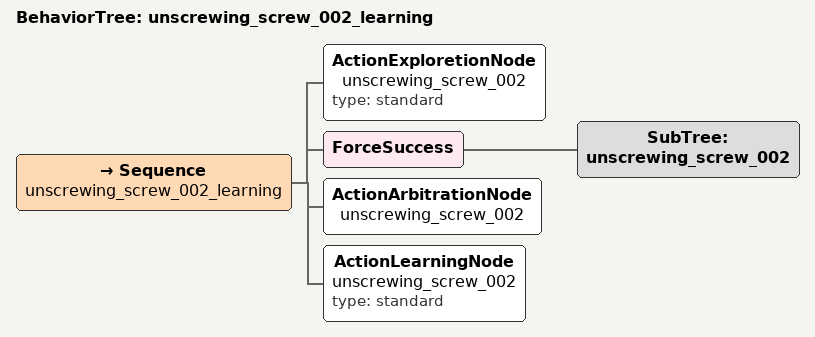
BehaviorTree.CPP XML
<?xml version="1.0"?>
<root BTCPP_format="4">
  <BehaviorTree ID="unscrewing_screw_002_learning">
    <Sequence name="unscrewing_screw_002_learning">

      <ActionExploretionNode name="unscrewing_screw_002" type="standard"/>
      <ForceSuccess>
        <SubTree ID='unscrewing_screw_002'/>
      </ForceSuccess>
      <ActionArbitrationNode name="unscrewing_screw_002"/>
      <ActionLearningNode    name="unscrewing_screw_002" type="standard"/>

    </Sequence>
  </BehaviorTree>
</root>
